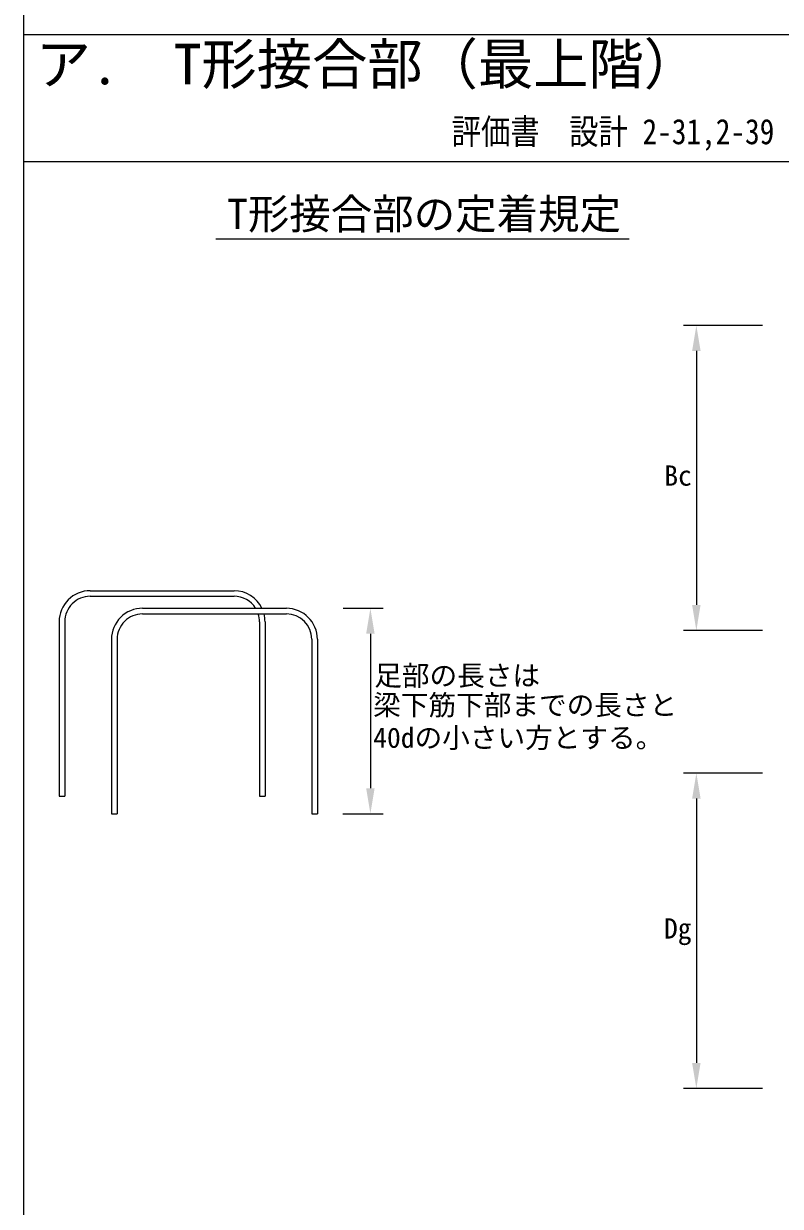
# Model space of a CAD drawing. Units: millimetres, scale not verified. Extents: x -25255 to 25671, y -15462 to 18552.
# Drawn here: x -25255 to -19780, y 1834 to 10393 of the extents above; entities that cross this region are included whole.
import ezdxf
from ezdxf.enums import TextEntityAlignment as Align

# ---------------------------------------------------------------- set-up
doc = ezdxf.new("R2010")
doc.units = ezdxf.units.MM
doc.header["$LTSCALE"] = 100
doc.linetypes.add('DASHED2', pattern=[3, 2, -1])
doc.layers.add('C-0_タイトル', color=7, linetype='Continuous')
for name, color, linetype, lineweight in [('C-1_文字', 7, 'DASHED2', 9), ('C-2_メモ', 7, 'Continuous', 18), ('C-7', 7, 'Continuous', 18)]:
    doc.layers.add(name, color=color, linetype=linetype, lineweight=lineweight)
doc.styles.add('ＭＳ ゴシック', font='')
doc.styles.get('ＭＳ ゴシック').set_extended_font_data('MS Gothic')

msp = doc.modelspace()

# ---------------------------------------------------------------- linework, layer by layer
at = {"layer": 'C-7', "color": 2}
msp.add_line((-25254.9, 18550.2), (-25254.9, -15461.6), dxfattribs=at)
at = {"layer": 'C-7', "color": 5}
for p, q in [((-25254.9, 10315.6), (25671, 10315.6)), ((-25254.9, 9396.4), (-19429.5, 9396.4))]:
    msp.add_line(p, q, dxfattribs=at)
at = {"layer": 'C-7', "color": 3}
msp.add_line((-23865.2, 8836.8), (-20874.2, 8836.8), dxfattribs=at)
at = {"layer": 'C-7'}
for p, q in [((-19909, 8208.3), (-20479.7, 8208.3)), ((-20387.8, 8024.5), (-20387.8, 6186)), ((-24773.8, 6289.2), (-23732.7, 6289.2)), ((-24773.8, 6248.8), (-23732.7, 6248.8)), ((-24395, 6161.9), (-23353.9, 6161.9)), ((-24395, 6121.5), (-23353.9, 6121.5)), ((-22943.7, 6161.9), (-22654.3, 6161.9)), ((-24998.1, 6064.9), (-24998.1, 4802.7)), ((-24957.7, 6064.9), (-24957.7, 4802.7)), ((-23548.9, 6064.9), (-23548.9, 4802.7)), ((-23508.4, 6064.9), (-23508.4, 4802.7)), ((-19909, 6002.1), (-20479.7, 6002.1)), ((-24619.3, 5937.6), (-24619.3, 4675.5)), ((-24578.9, 5937.6), (-24578.9, 4675.5)), ((-23170.1, 5937.6), (-23170.1, 4675.5)), ((-23129.6, 5937.6), (-23129.6, 4675.5)), ((-22746.3, 5978.1), (-22746.3, 4859.3)), ((-19909, 4968.2), (-20479.7, 4968.2)), ((-24998.1, 4802.7), (-24957.7, 4802.7)), ((-23548.9, 4802.7), (-23508.4, 4802.7)), ((-20387.8, 4784.4), (-20387.8, 2871.6)), ((-24619.3, 4675.5), (-24578.9, 4675.5)), ((-23170.1, 4675.5), (-23129.6, 4675.5)), ((-22945.8, 4675.5), (-22654.3, 4675.5)), ((-19909, 2687.7), (-20479.7, 2687.7))]:
    msp.add_line(p, q, dxfattribs=at)
for centre, radius, start, end in [((-24773.8, 6064.9), 224.3, 90, 180.00003), ((-24773.8, 6064.9), 183.8, 90, 180.00003), ((-23732.7, 6064.9), 224.3, 25.63421, 90), ((-23732.7, 6064.9), 183.8, 31.85703, 90), ((-24395, 5937.6), 224.3, 90, 180.00003), ((-24395, 5937.6), 183.8, 90, 180.00003), ((-23732.7, 6064.9), 183.8, 0.00003, 17.92679), ((-23732.7, 6064.9), 224.3, 0.00003, 14.61344), ((-23353.9, 5937.6), 224.3, 0.00003, 90), ((-23353.9, 5937.6), 183.8, 0.00003, 90)]:
    msp.add_arc(centre, radius, start, end, dxfattribs=at)
for points in [[(-20418.5, 8024.5), (-20357.2, 8024.5), (-20387.8, 8208.3)], [(-20418.5, 6186), (-20357.2, 6186), (-20387.8, 6002.1)], [(-22776.9, 5978.1), (-22715.6, 5978.1), (-22746.3, 6161.9)], [(-20418.5, 4784.4), (-20357.2, 4784.4), (-20387.8, 4968.2)], [(-22776.9, 4859.3), (-22715.6, 4859.3), (-22746.3, 4675.5)], [(-20418.5, 2871.6), (-20357.2, 2871.6), (-20387.8, 2687.7)]]:
    msp.add_solid(points, dxfattribs=at)

# ---------------------------------------------------------------- texts
at = {"layer": 'C-0_タイトル', "style": 'ＭＳ ゴシック'}
msp.add_text('ア.\u3000T形接合部（最上階）', height=293.3, dxfattribs=at).set_placement((-25167.5, 9865.8), align=Align.BOTTOM_LEFT)
at = {"layer": 'C-0_タイトル', "style": 'ＭＳ ゴシック', "width": 0.85}
msp.add_text('評価書\u3000設計 2-31,2-39', height=183.3, dxfattribs=at).set_placement((-22158.5, 9465.4), align=Align.BOTTOM_LEFT)
at = {"layer": 'C-1_文字', "style": 'ＭＳ ゴシック'}
msp.add_text('T形接合部の定着規定', height=219.9, dxfattribs=at).set_placement((-23782.2, 8839.9), align=Align.BOTTOM_LEFT)
at = {"layer": 'C-2_メモ', "style": 'ＭＳ ゴシック'}
for s, p in [('Bc', (-20619.8, 7005.2)), ('足部の長さは', (-22718.3, 5558.2)), ('梁下筋下部までの長さと', (-22725.9, 5344.5)), ('40dの小さい方とする。', (-22725.9, 5108.4)), ('Dg', (-20622.1, 3728))]:
    msp.add_text(s, height=146.6, dxfattribs=at).set_placement(p, align=Align.BOTTOM_LEFT)

doc.saveas('drawing.dxf')
